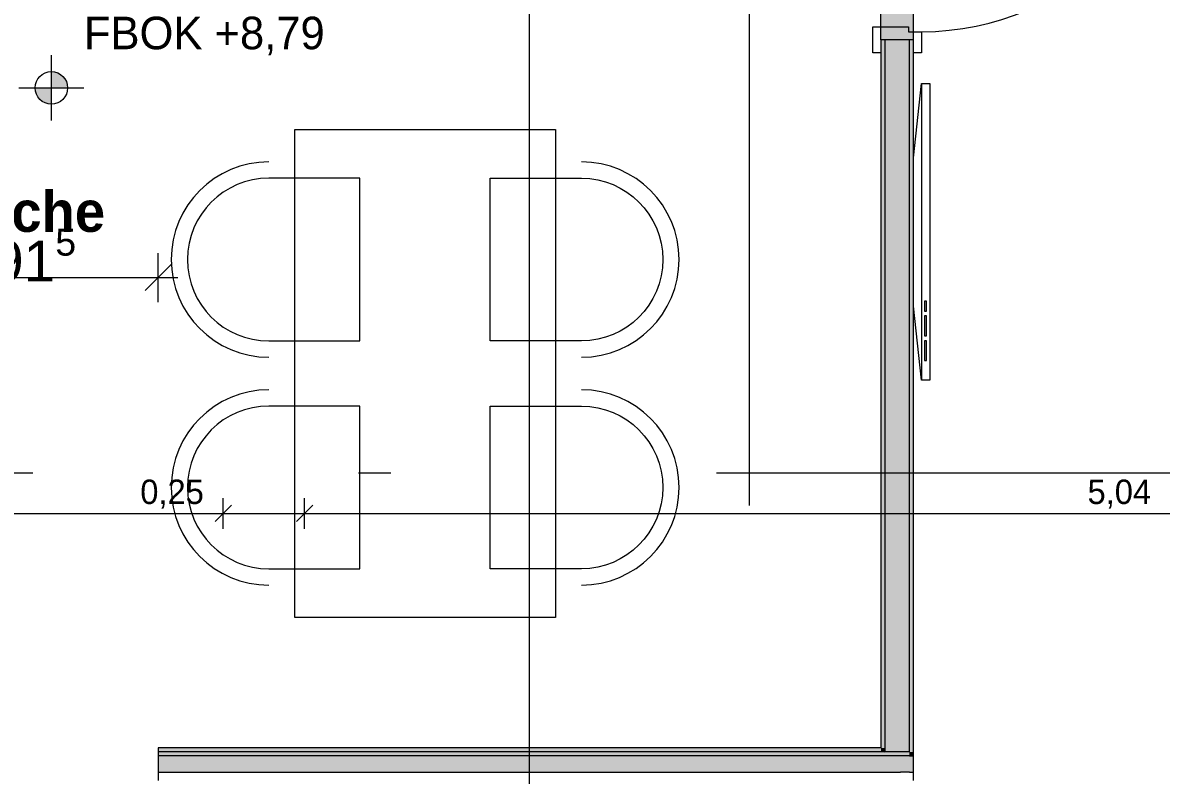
# Model space of a CAD drawing. Header units: metres. Extents: x -4 to 206, y -18 to 45.
# Drawn here: x 12.769 to 16.266, y -3.929 to -1.618 of the extents above; entities that cross this region are included whole.
import ezdxf

# ---------------------------------------------------------------- set-up
doc = ezdxf.new("R2010")
doc.units = ezdxf.units.M
doc.header["$MEASUREMENT"] = 0
for name, pattern in [('Achse', [0.004, 0.002, -0.001, 0, -0.001]), ('Schnittlinie', [0.006, 0.003, -0.0015, 0, -0.0015]), ('Untersicht', [0.001, 0.0005, -0.0005])]:
    doc.linetypes.add(name, pattern=pattern)
for name, color, linetype in [('3._3.Stock PP STG1_1_000 Achsraster', 7, 'Continuous'), ('3._3.Stock PP STG1_1_130 Wand Innen', 7, 'Continuous'), ('3._3.Stock PP STG1_1_510 Möblierung', 7, 'Continuous'), ('3._3.Stock PP STG1_1_810 Raum', 7, 'Continuous'), ('3._3.Stock PP STG1_1_851 Marker Schnitt', 7, 'Continuous'), ('3._3.Stock PP STG1_1_950 Polierplan Bemaßung', 7, 'Continuous'), ('3._3.Stock PP STG1_1_950-1 Polierplan Bemaßung Küche', 7, 'Continuous')]:
    doc.layers.add(name, color=color, linetype=linetype)
doc.styles.add('ERSTELLTER_STIL_1', font='arial.ttf')
doc.styles.add('ERSTELLTER_STIL_2', font='')
doc.styles.add('ERSTELLTER_STIL_6', font='')
doc.styles.get('ERSTELLTER_STIL_2').set_extended_font_data('Eurostile')
doc.styles.get('ERSTELLTER_STIL_6').set_extended_font_data('Eurostile', bold=True)

msp = doc.modelspace()

# ---------------------------------------------------------------- hatches: boundary and pattern name
at = {"layer": '3._3.Stock PP STG1_1_130 Wand Innen', "linetype": 'Continuous', "lineweight": 0, "true_color": 0xffffff}
msp.add_hatch(color=7, dxfattribs=at).paths.add_polyline_path([(15.505, -0.78), (15.405, -0.78), (15.405, -1.67), (15.505, -1.67)])
at = {"layer": '3._3.Stock PP STG1_1_130 Wand Innen', "linetype": 'Continuous', "lineweight": 13, "true_color": 0xfb02fe}
for points in [[(15.405, -3.845), (15.4175, -3.845), (15.4175, -1.67), (15.405, -1.67)], [(15.505, -1.67), (15.4925, -1.67), (15.4925, -3.8575), (15.505, -3.8575)], [(15.405, -3.845), (13.185, -3.845), (13.185, -3.8575), (15.405, -3.8575)], [(15.415, -3.8575), (15.405, -3.845), (15.405, -3.8575)], [(15.405, -3.845), (15.415, -3.8575), (15.4175, -3.8575), (15.4175, -3.845)], [(15.415, -3.8575), (13.185, -3.8575), (13.185, -3.87), (15.425, -3.87)], [(15.415, -3.8575), (15.4175, -3.8606), (15.4175, -3.8575)], [(15.4175, -3.8575), (15.4175, -3.8606), (15.425, -3.87), (15.4925, -3.87), (15.4925, -3.8575)], [(15.4925, -3.8575), (15.4925, -3.87), (15.505, -3.87), (15.505, -3.8575)]]:
    msp.add_hatch(color=6, dxfattribs=at).paths.add_polyline_path(points)
at = {"layer": '3._3.Stock PP STG1_1_130 Wand Innen', "linetype": 'Continuous', "lineweight": 13, "true_color": 0xffaa00}
for points in [[(15.4925, -1.67), (15.4175, -1.67), (15.4175, -3.8575), (15.4925, -3.8575)], [(15.425, -3.87), (13.185, -3.87), (13.185, -3.92), (15.465, -3.92)], [(15.425, -3.87), (15.465, -3.92), (15.4925, -3.92), (15.4925, -3.87)], [(15.4925, -3.87), (15.4925, -3.92), (15.505, -3.92), (15.505, -3.87)]]:
    msp.add_hatch(color=40, dxfattribs=at).paths.add_polyline_path(points)
at = {"layer": '3._3.Stock PP STG1_1_950 Polierplan Bemaßung', "linetype": 'Continuous', "lineweight": 0, "true_color": 0x000000}
for points in [[(12.857, -1.8175), (12.907, -1.8175), (12.9032, -1.7983), (12.8923, -1.7821), (12.8761, -1.7713), (12.857, -1.7675)], [(12.857, -1.8175), (12.807, -1.8175), (12.8108, -1.8366), (12.8216, -1.8528), (12.8378, -1.8637), (12.857, -1.8675)]]:
    msp.add_hatch(color=18, dxfattribs=at).paths.add_polyline_path(points)

# ---------------------------------------------------------------- linework, layer by layer
at = {"layer": '3._3.Stock PP STG1_1_000 Achsraster', "color": 5, "linetype": 'Achse', "lineweight": 0, "ltscale": 1000}
for p, q in [((15, 3), (15, -18)), ((-1.5, -3), (21, -3))]:
    msp.add_line(p, q, dxfattribs=at)
at = {"layer": '3._3.Stock PP STG1_1_130 Wand Innen', "color": 8, "linetype": 'Untersicht', "lineweight": 13, "ltscale": 1000}
for p, q in [((15.405, -1.67), (15.405, -0.78)), ((15.505, -1.67), (15.505, -0.78))]:
    msp.add_line(p, q, dxfattribs=at)
at = {"layer": '3._3.Stock PP STG1_1_130 Wand Innen', "color": 7, "linetype": 'Continuous', "lineweight": 13, "ltscale": 1000}
for p, q in [((15.38, -1.63), (15.49, -1.63)), ((15.38, -1.71), (15.38, -1.63)), ((15.49, -1.63), (15.49, -1.645)), ((15.505, -1.67), (15.405, -1.67)), ((15.405, -1.67), (15.405, -1.71)), ((15.49, -1.645), (15.53, -1.645)), ((15.505, -1.71), (15.505, -1.67)), ((15.53, -1.645), (15.53, -1.71)), ((15.405, -1.71), (15.38, -1.71)), ((15.53, -1.71), (15.505, -1.71))]:
    msp.add_line(p, q, dxfattribs=at)
at = {"layer": '3._3.Stock PP STG1_1_130 Wand Innen', "color": 7, "linetype": 'Continuous', "lineweight": 18, "ltscale": 1000}
for p, q in [((15.4175, -1.67), (15.405, -1.67)), ((15.4175, -1.67), (15.405, -1.67)), ((15.4175, -1.67), (15.405, -1.67)), ((15.4175, -1.67), (15.4175, -3.8575)), ((15.4925, -1.67), (15.4175, -1.67)), ((15.4925, -1.67), (15.4175, -1.67)), ((15.4925, -1.67), (15.4175, -1.67)), ((15.4925, -3.8575), (15.4925, -1.67)), ((15.505, -1.67), (15.4925, -1.67)), ((15.505, -1.67), (15.4925, -1.67)), ((15.505, -1.67), (15.4925, -1.67)), ((15.415, -3.8575), (13.185, -3.8575)), ((15.425, -3.87), (13.185, -3.87)), ((15.4175, -3.8575), (15.415, -3.8575)), ((15.4175, -3.8575), (15.415, -3.8575)), ((15.4925, -3.8575), (15.4175, -3.8575)), ((15.4925, -3.8575), (15.4175, -3.8575)), ((15.4925, -3.87), (15.425, -3.87)), ((15.4925, -3.87), (15.505, -3.87)), ((15.4925, -3.87), (15.505, -3.87)), ((13.185, -3.92), (15.465, -3.92)), ((15.4925, -3.92), (15.465, -3.92)), ((15.4925, -3.92), (15.505, -3.92))]:
    msp.add_line(p, q, dxfattribs=at)
at = {"layer": '3._3.Stock PP STG1_1_130 Wand Innen', "color": 7, "linetype": 'Continuous', "lineweight": 18, "ltscale": 1000, "flags": 128}
for points in [[(15.405, -1.67), (15.405, -3.845)], [(15.505, -3.87), (15.505, -1.67)], [(15.405, -3.845), (13.185, -3.845)], [(13.185, -3.845), (13.185, -3.8575)], [(13.185, -3.8575), (13.185, -3.87)], [(13.185, -3.87), (13.185, -3.92)], [(15.505, -3.92), (15.505, -3.87)], [(13.185, -3.92), (13.185, -3.945)], [(15.505, -3.945), (15.505, -3.92)]]:
    msp.add_lwpolyline(points, dxfattribs=at)
at = {"layer": '3._3.Stock PP STG1_1_130 Wand Innen', "color": 7, "linetype": 'Continuous', "lineweight": 13, "ltscale": 1000}
msp.add_arc((15.53, -0.815), 0.83, 270, 0, dxfattribs=at)
at = {"layer": '3._3.Stock PP STG1_1_510 Möblierung', "color": 8, "linetype": 'Continuous', "lineweight": 13, "ltscale": 1000, "true_color": 0x7e7f7f}
for p, q in [((15.53, -1.8042), (15.53, -2.7158)), ((15.545, -2.4727), (15.5387, -2.4727)), ((15.5387, -2.4727), (15.5387, -2.5031)), ((15.545, -2.5031), (15.545, -2.4727)), ((15.5387, -2.5031), (15.545, -2.5031)), ((15.545, -2.5183), (15.5387, -2.5183)), ((15.5387, -2.5183), (15.5387, -2.5791)), ((15.545, -2.5791), (15.545, -2.5183)), ((15.5387, -2.5791), (15.545, -2.5791)), ((15.545, -2.5942), (15.5387, -2.5942)), ((15.5387, -2.5942), (15.5387, -2.655)), ((15.545, -2.655), (15.545, -2.5942)), ((15.5387, -2.655), (15.545, -2.655))]:
    msp.add_line(p, q, dxfattribs=at)
at = {"layer": '3._3.Stock PP STG1_1_510 Möblierung', "color": 8, "linetype": 'Continuous', "lineweight": 13, "ltscale": 1000, "true_color": 0x7e7f7f, "flags": 128}
for points in [[(15.555, -1.8042), (15.555, -2.7158), (15.53, -2.7158), (15.505, -2.4879), (15.505, -2.0321), (15.53, -1.8042)], [(14.405, -3.445), (13.605, -3.445), (13.605, -1.945), (14.405, -1.945)]]:
    msp.add_lwpolyline(points, close=True, dxfattribs=at)
for points in [[(13.805, -2.595), (13.805, -2.095), (13.525, -2.095, 1), (13.525, -2.595)], [(14.205, -2.595), (14.205, -2.095), (14.485, -2.095, -1), (14.485, -2.595)], [(13.805, -3.295), (13.805, -2.795), (13.525, -2.795, 1), (13.525, -3.295)], [(14.205, -3.295), (14.205, -2.795), (14.485, -2.795, -1), (14.485, -3.295)]]:
    msp.add_lwpolyline(points, format="xyb", close=True, dxfattribs=at)
at = {"layer": '3._3.Stock PP STG1_1_510 Möblierung', "color": 8, "linetype": 'Continuous', "lineweight": 13, "ltscale": 1000, "true_color": 0x7e7f7f}
for centre, start, end in [((13.525, -2.345), 90, 270), ((14.485, -2.345), 270, 90), ((13.525, -3.045), 90, 270), ((14.485, -3.045), 270, 90)]:
    msp.add_arc(centre, 0.3, start, end, dxfattribs=at)
at = {"layer": '3._3.Stock PP STG1_1_851 Marker Schnitt', "color": 7, "linetype": 'Schnittlinie', "lineweight": 13, "ltscale": 1000}
msp.add_line((14.325, 4.805), (14.325, -18), dxfattribs=at)
at = {"layer": '3._3.Stock PP STG1_1_950 Polierplan Bemaßung', "color": 7, "linetype": 'Continuous', "lineweight": 13, "ltscale": 1000}
for p, q in [((12.857, -1.9175), (12.857, -1.7175)), ((12.757, -1.8175), (12.957, -1.8175)), ((13.41, -3.0999), (13.36, -3.1499)), ((13.385, -3.1718), (13.385, -3.078)), ((13.66, -3.0999), (13.61, -3.1499)), ((13.635, -3.1718), (13.635, -3.078)), ((11.085, -3.1249), (13.385, -3.1249)), ((13.385, -3.1249), (13.635, -3.1249)), ((13.635, -3.1249), (18.674, -3.1249))]:
    msp.add_line(p, q, dxfattribs=at)
msp.add_circle((12.857, -1.8175), 0.05, dxfattribs=at)
at = {"layer": '3._3.Stock PP STG1_1_950-1 Polierplan Bemaßung Küche', "color": 150, "linetype": 'Continuous', "lineweight": 13, "ltscale": 1000, "true_color": 0x0f7ffe}
for p, q in [((13.185, -2.4755), (13.185, -2.3255)), ((13.145, -2.4405), (13.225, -2.3605)), ((12.27, -2.4005), (13.185, -2.4005)), ((13.185, -2.4005), (13.245, -2.4005))]:
    msp.add_line(p, q, dxfattribs=at)

# ---------------------------------------------------------------- texts
at = {"layer": '3._3.Stock PP STG1_1_810 Raum', "color": 7, "linetype": 'Continuous', "lineweight": 13, "insert": (12.0749, -2.1349), "char_height": 0.125, "attachment_point": 1, "style": 'ERSTELLTER_STIL_6'}
msp.add_mtext('\\A1;{\\pql;\\pt0;\\fEurostile|b1|i0|c0|p0;\\W1.000000;Wohnküche}', dxfattribs=at)
at = {"layer": '3._3.Stock PP STG1_1_950 Polierplan Bemaßung', "color": 7, "linetype": 'Continuous', "lineweight": 13, "attachment_point": 7, "style": 'ERSTELLTER_STIL_2'}
for s, insert, char_height, width in [('\\A1;{\\pql;\\fEurostile|b0|i0|c0|p0;\\W1.000000;FBOK +8,79}', (12.957, -1.7175), 0.1, 0.791456), ('\\A1;{\\pql;\\fEurostile|b0|i0|c0|p0;\\W1.000000;0,25}', (13.1302, -3.1099), 0.075, 0.22978), ('\\A1;{\\pql;\\fEurostile|b0|i0|c0|p0;\\W1.000000;5,04}', (16.0396, -3.1099), 0.075, 0.22978)]:
    msp.add_mtext(s, dxfattribs=dict(at, insert=insert, char_height=char_height, width=width))
at = {"layer": '3._3.Stock PP STG1_1_950-1 Polierplan Bemaßung Küche', "color": 150, "linetype": 'Continuous', "lineweight": 13, "true_color": 0x0f7ffe, "insert": (12.5292, -2.4484), "char_height": 0.125, "attachment_point": 7, "style": 'ERSTELLTER_STIL_1'}
msp.add_mtext('\\A1;{\\pql;\\fArial|b0|i0|c0|p0;\\W1.000000;0,91\\fArial|b0|i0|c0|p0;\\W1.000000;\\A1{\\H.66x;\\S5^  ;}}', dxfattribs=at)

doc.saveas('drawing.dxf')
